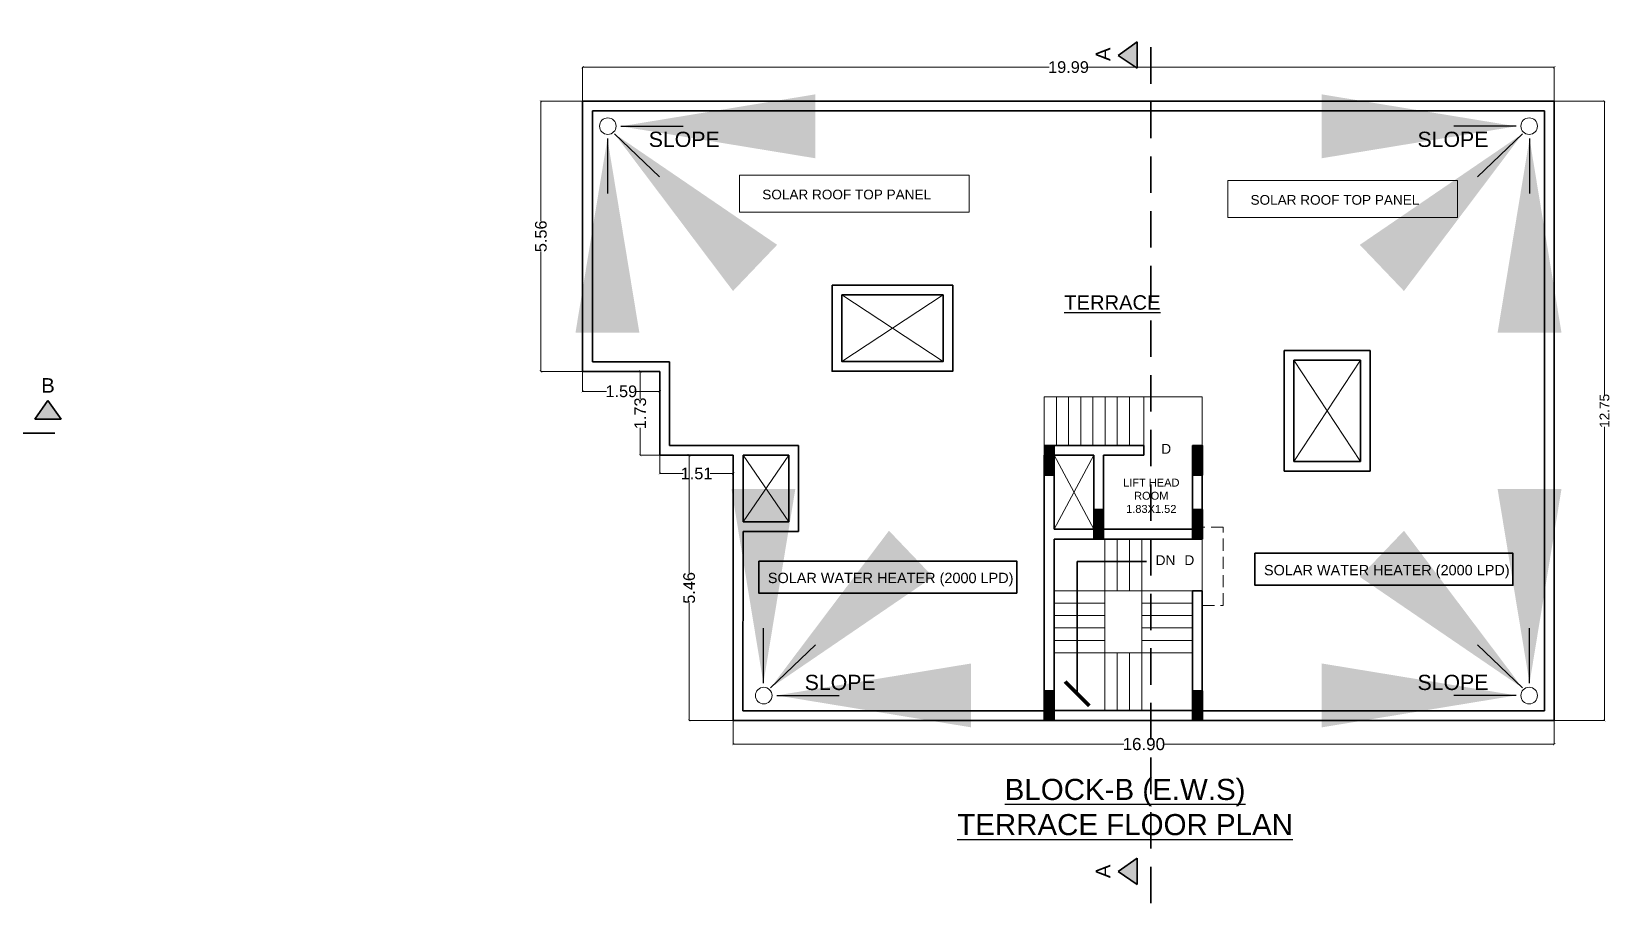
# Model space of a CAD drawing. Header units: metres. Extents: x 0 to 63445, y 32361 to 32804.
# Drawn here: x 63235.56 to 63268.18, y 32745.1 to 32763.04 of the extents above; entities that cross this region are included whole.
import ezdxf

# ---------------------------------------------------------------- set-up
doc = ezdxf.new("R2010")
doc.units = ezdxf.units.M
doc.header["$MEASUREMENT"] = 0
doc.header["$PDMODE"] = 34
doc.header["$PDSIZE"] = -10
doc.linetypes.add('DASHED2', pattern=[0.375, 0.25, -0.125])
doc.layers.get('0').update_dxf_attribs({"lineweight": 25})
for name, color, linetype, lineweight in [('colum', 1, 'Continuous', 30), ('COLUMN', 1, 'Continuous', 30), ('DIM', 56, 'Continuous', 20), ('hatch', 251, 'Continuous', 20), ('STEPS', 114, 'Continuous', 20), ('TEXT-2', 65, 'Continuous', 18), ('wall', 7, 'Continuous', 30), ('window', 154, 'Continuous', 9)]:
    doc.layers.add(name, color=color, linetype=linetype, lineweight=lineweight)
doc.layers.add('text', color=65, linetype='Continuous')
doc.styles.add('8IN', font='arial.ttf', dxfattribs={"height": 8})
doc.styles.add('AutoDCRFont', font='arial.ttf')
doc.styles.get("Standard").update_dxf_attribs({"font": 'arial.ttf', "height": 0.4})
doc.styles.add('TNR', font='times.ttf', dxfattribs={"height": 0.5})
doc.dimstyles.new('ARCHANA', dxfattribs={"dimscale": 0, "dimtxt": 0.5, "dimasz": 0.5, "dimexe": 0, "dimexo": 0, "dimgap": 0, "dimtad": 0, "dimzin": 0, "dimdsep": 46, "dimtxsty": 'TNR', "dimblk": 'ARCHTICK', "dimcen": 0.09, "dimclrd": 36, "dimclre": 36, "dimclrt": 7, "dimadec": 0, "dimazin": 0, "dimtfac": 1, "dimtofl": 0, "dimtmove": 0, "dimatfit": 3, "dimldrblk": 'ARCHTICK', "dimfxl": 1, "dimfrac": 2, "dimtolj": 1, "dimtzin": 0, "dimlwd": -1, "dimlwe": -1, "dimarcsym": 0})
doc.dimstyles.new('interior', dxfattribs={"dimtxt": 7, "dimasz": 4, "dimexe": 0.18, "dimexo": 0.0625, "dimgap": 0.09, "dimtad": 0, "dimdec": 0, "dimzin": 0, "dimdsep": 46, "dimlunit": 3, "dimtxsty": 'Standard', "dimblk": 'OPEN90', "dimcen": 0.09, "dimse1": 1, "dimse2": 1, "dimadec": 0, "dimazin": 0, "dimtfac": 1, "dimtdec": 0, "dimtofl": 0, "dimtmove": 0, "dimatfit": 3, "dimfxl": 1, "dimtolj": 1, "dimtzin": 0, "dimarcsym": 0})

# ---------------------------------------------------------------- blocks, each defined once
blk = doc.blocks.new('A$C7D115503')
at = {"layer": 'COLUMN', "ltscale": 3}
h = blk.add_hatch(dxfattribs=at)
h.set_pattern_fill('ANSI31', color=256, style=0)
h.paths.add_polyline_path([(-14.4, -11.6), (-6.4, -11.6), (-6.4, 12.4), (-14.4, 12.4)])
at = {"layer": 'COLUMN', "ltscale": 0.05}
for p, q in [((-14.4, 12.4), (-6.4, 12.4)), ((-14.4, 12.4), (-14.4, -11.6)), ((-6.4, 12.4), (-6.4, -11.6)), ((-6.4, -11.6), (-14.4, -11.6))]:
    blk.add_line(p, q, dxfattribs=at)
blk = doc.blocks.new('_ArchTick')
at = {"color": 0, "linetype": 'ByBlock', "const_width": 0.15}
blk.add_lwpolyline([(-0.5, -0.5), (0.5, 0.5)], dxfattribs=at)
blk = doc.blocks.new('*D888')
at = {"layer": 'Defpoints', "color": 0, "ltscale": 3, "transparency": 16777216}
for p in [(63266.889, 32762.314), (63246.895, 32761.614), (63266.889, 32761.614)]:
    blk.add_point(p, dxfattribs=at)
at = {"layer": 'DIM', "ltscale": 3, "transparency": 16777216}
for p, q in [((63246.895, 32761.614), (63246.895, 32762.314)), ((63246.895, 32762.314), (63256.498, 32762.314)), ((63266.889, 32762.314), (63257.286, 32762.314)), ((63266.889, 32761.614), (63266.889, 32762.314))]:
    blk.add_line(p, q, dxfattribs=at)
at = {"layer": 'DIM', "ltscale": 3, "transparency": 16777216, "xscale": 0.05, "yscale": 0.05, "zscale": 0.05, "rotation": 180}
blk.add_blockref('_ArchTick', (63246.895, 32762.314), dxfattribs=at)
at = {"layer": 'DIM', "ltscale": 3, "transparency": 16777216, "xscale": 0.05, "yscale": 0.05, "zscale": 0.05}
blk.add_blockref('_ArchTick', (63266.889, 32762.314), dxfattribs=at)
at = {"layer": 'DIM', "color": 7, "ltscale": 3, "transparency": 16777216, "insert": (63256.892, 32762.314), "char_height": 0.4, "attachment_point": 5}
blk.add_mtext('\\A1;{\\H0.6x;19.99}', dxfattribs=at)
blk = doc.blocks.new('*D889')
at = {"layer": 'Defpoints', "color": 0, "ltscale": 3, "transparency": 16777216}
for p in [(63246.895, 32761.614), (63246.036, 32756.051), (63246.895, 32756.051)]:
    blk.add_point(p, dxfattribs=at)
at = {"layer": 'DIM', "ltscale": 3, "transparency": 16777216}
for p, q in [((63246.895, 32761.614), (63246.036, 32761.614)), ((63246.036, 32761.614), (63246.036, 32759.144)), ((63246.036, 32756.051), (63246.036, 32758.521)), ((63246.895, 32756.051), (63246.036, 32756.051))]:
    blk.add_line(p, q, dxfattribs=at)
at = {"layer": 'DIM', "ltscale": 3, "transparency": 16777216, "xscale": 0.05, "yscale": 0.05, "zscale": 0.05}
for p, rotation in [((63246.036, 32761.614), 90), ((63246.036, 32756.051), 270)]:
    blk.add_blockref('_ArchTick', p, dxfattribs=dict(at, rotation=rotation))
at = {"layer": 'DIM', "color": 7, "ltscale": 3, "transparency": 16777216, "insert": (63246.036, 32758.832), "char_height": 0.4, "attachment_point": 5, "rotation": 90}
blk.add_mtext('\\A1;{\\H0.6x;5.56}', dxfattribs=at)
blk = doc.blocks.new('*D890')
at = {"layer": 'Defpoints', "color": 0, "ltscale": 3, "transparency": 16777216}
for p in [(63246.895, 32756.051), (63248.484, 32756.051), (63248.484, 32755.639)]:
    blk.add_point(p, dxfattribs=at)
at = {"layer": 'DIM', "ltscale": 3, "transparency": 16777216}
for p, q in [((63246.895, 32756.051), (63246.895, 32755.639)), ((63248.484, 32756.051), (63248.484, 32755.639)), ((63246.895, 32755.639), (63247.389, 32755.639)), ((63248.484, 32755.639), (63247.99, 32755.639))]:
    blk.add_line(p, q, dxfattribs=at)
at = {"layer": 'DIM', "ltscale": 3, "transparency": 16777216, "xscale": 0.05, "yscale": 0.05, "zscale": 0.05, "rotation": 180}
blk.add_blockref('_ArchTick', (63246.895, 32755.639), dxfattribs=at)
at = {"layer": 'DIM', "ltscale": 3, "transparency": 16777216, "xscale": 0.05, "yscale": 0.05, "zscale": 0.05}
blk.add_blockref('_ArchTick', (63248.484, 32755.639), dxfattribs=at)
at = {"layer": 'DIM', "color": 7, "ltscale": 3, "transparency": 16777216, "insert": (63247.69, 32755.639), "char_height": 0.4, "attachment_point": 5}
blk.add_mtext('\\A1;{\\H0.6x;1.59}', dxfattribs=at)
blk = doc.blocks.new('*D908')
at = {"layer": 'Defpoints', "color": 0, "ltscale": 3, "transparency": 16777216}
for p in [(63248.081, 32756.051), (63248.484, 32756.051), (63248.484, 32754.324)]:
    blk.add_point(p, dxfattribs=at)
at = {"layer": 'DIM', "ltscale": 3, "transparency": 16777216}
for p, q in [((63248.484, 32756.051), (63248.081, 32756.051)), ((63248.081, 32756.051), (63248.081, 32755.488)), ((63248.081, 32754.324), (63248.081, 32754.887)), ((63248.484, 32754.324), (63248.081, 32754.324))]:
    blk.add_line(p, q, dxfattribs=at)
at = {"layer": 'DIM', "ltscale": 3, "transparency": 16777216, "xscale": 0.05, "yscale": 0.05, "zscale": 0.05}
for p, rotation in [((63248.081, 32756.051), 90), ((63248.081, 32754.324), 270)]:
    blk.add_blockref('_ArchTick', p, dxfattribs=dict(at, rotation=rotation))
at = {"layer": 'DIM', "color": 7, "ltscale": 3, "transparency": 16777216, "insert": (63248.081, 32755.187), "char_height": 0.4, "attachment_point": 5, "rotation": 90}
blk.add_mtext('\\A1;{\\H0.6x;1.73}', dxfattribs=at)
blk = doc.blocks.new('*D891')
at = {"layer": 'Defpoints', "color": 0, "ltscale": 3, "transparency": 16777216}
for p in [(63248.484, 32754.324), (63249.994, 32754.324), (63249.994, 32753.948)]:
    blk.add_point(p, dxfattribs=at)
at = {"layer": 'DIM', "ltscale": 3, "transparency": 16777216}
for p, q in [((63248.484, 32754.324), (63248.484, 32753.948)), ((63249.994, 32754.324), (63249.994, 32753.948)), ((63248.484, 32753.948), (63248.962, 32753.948)), ((63249.994, 32753.948), (63249.516, 32753.948))]:
    blk.add_line(p, q, dxfattribs=at)
at = {"layer": 'DIM', "ltscale": 3, "transparency": 16777216, "xscale": 0.05, "yscale": 0.05, "zscale": 0.05, "rotation": 180}
blk.add_blockref('_ArchTick', (63248.484, 32753.948), dxfattribs=at)
at = {"layer": 'DIM', "ltscale": 3, "transparency": 16777216, "xscale": 0.05, "yscale": 0.05, "zscale": 0.05}
blk.add_blockref('_ArchTick', (63249.994, 32753.948), dxfattribs=at)
at = {"layer": 'DIM', "color": 7, "ltscale": 3, "transparency": 16777216, "insert": (63249.239, 32753.948), "char_height": 0.4, "attachment_point": 5}
blk.add_mtext('\\A1;{\\H0.6x;1.51}', dxfattribs=at)
blk = doc.blocks.new('*D909')
at = {"layer": 'Defpoints', "color": 0, "ltscale": 3, "transparency": 16777216}
for p in [(63249.994, 32754.324), (63249.087, 32748.862), (63249.994, 32748.862)]:
    blk.add_point(p, dxfattribs=at)
at = {"layer": 'DIM', "ltscale": 3, "transparency": 16777216}
for p, q in [((63249.994, 32754.324), (63249.087, 32754.324)), ((63249.087, 32754.324), (63249.087, 32751.905)), ((63249.087, 32748.862), (63249.087, 32751.281)), ((63249.994, 32748.862), (63249.087, 32748.862))]:
    blk.add_line(p, q, dxfattribs=at)
at = {"layer": 'DIM', "ltscale": 3, "transparency": 16777216, "xscale": 0.05, "yscale": 0.05, "zscale": 0.05}
for p, rotation in [((63249.087, 32754.324), 90), ((63249.087, 32748.862), 270)]:
    blk.add_blockref('_ArchTick', p, dxfattribs=dict(at, rotation=rotation))
at = {"layer": 'DIM', "color": 7, "ltscale": 3, "transparency": 16777216, "insert": (63249.087, 32751.593), "char_height": 0.4, "attachment_point": 5, "rotation": 90}
blk.add_mtext('\\A1;{\\H0.6x;5.46}', dxfattribs=at)
blk = doc.blocks.new('*D892')
at = {"layer": 'Defpoints', "color": 0, "ltscale": 3, "transparency": 16777216}
for p in [(63249.994, 32748.862), (63266.889, 32748.862), (63266.889, 32748.376)]:
    blk.add_point(p, dxfattribs=at)
at = {"layer": 'DIM', "ltscale": 3, "transparency": 16777216}
for p, q in [((63249.994, 32748.862), (63249.994, 32748.376)), ((63266.889, 32748.862), (63266.889, 32748.376)), ((63249.994, 32748.376), (63258.032, 32748.376)), ((63266.889, 32748.376), (63258.851, 32748.376))]:
    blk.add_line(p, q, dxfattribs=at)
at = {"layer": 'DIM', "ltscale": 3, "transparency": 16777216, "xscale": 0.05, "yscale": 0.05, "zscale": 0.05, "rotation": 180}
blk.add_blockref('_ArchTick', (63249.994, 32748.376), dxfattribs=at)
at = {"layer": 'DIM', "ltscale": 3, "transparency": 16777216, "xscale": 0.05, "yscale": 0.05, "zscale": 0.05}
blk.add_blockref('_ArchTick', (63266.889, 32748.376), dxfattribs=at)
at = {"layer": 'DIM', "color": 7, "ltscale": 3, "transparency": 16777216, "insert": (63258.442, 32748.376), "char_height": 0.4, "attachment_point": 5}
blk.add_mtext('\\A1;{\\H0.625x;16.90}', dxfattribs=at)
blk = doc.blocks.new('*D893')
at = {"layer": 'Defpoints', "color": 0, "ltscale": 3, "transparency": 16777216}
for p in [(63266.889, 32761.614), (63266.889, 32748.862), (63267.922, 32748.862)]:
    blk.add_point(p, dxfattribs=at)
at = {"layer": 'DIM', "ltscale": 3, "transparency": 16777216}
for p, q in [((63266.889, 32761.614), (63267.922, 32761.614)), ((63267.922, 32761.614), (63267.922, 32755.567)), ((63267.922, 32748.862), (63267.922, 32754.909)), ((63266.889, 32748.862), (63267.922, 32748.862))]:
    blk.add_line(p, q, dxfattribs=at)
at = {"layer": 'DIM', "ltscale": 3, "transparency": 16777216, "xscale": 0.05, "yscale": 0.05, "zscale": 0.05}
for p, rotation in [((63267.922, 32761.614), 90), ((63267.922, 32748.862), 270)]:
    blk.add_blockref('_ArchTick', p, dxfattribs=dict(at, rotation=rotation))
at = {"layer": 'DIM', "color": 7, "ltscale": 3, "transparency": 16777216, "insert": (63267.922, 32755.238), "char_height": 0.4, "attachment_point": 5, "rotation": 90}
blk.add_mtext('\\A1;{\\H0.5x;12.75}', dxfattribs=at)
blk = doc.blocks.new('_Open90')
at = {"color": 0, "linetype": 'ByBlock', "lineweight": -2}
for p, q in [((-0.5, 0.5), (0, 0)), ((0, 0), (-1, 0)), ((0, 0), (-0.5, -0.5))]:
    blk.add_line(p, q, dxfattribs=at)

msp = doc.modelspace()

# ---------------------------------------------------------------- hatches: boundary and pattern name
at = {"layer": 'wall', "ltscale": 3}
for points in [[(63258.302, 32762.2959), (63258.302, 32762.8377), (63257.9129, 32762.5578)], [(63235.6251, 32755.0638), (63236.1669, 32755.0638), (63235.8871, 32755.4529)], [(63258.302, 32745.4886), (63258.302, 32746.0304), (63257.9129, 32745.7506)]]:
    msp.add_hatch(color=252, dxfattribs=at).paths.add_polyline_path(points)

# ---------------------------------------------------------------- linework, layer by layer
at = {"lineweight": 20}
for points in [[(63250.123, 32760.0925), (63254.8494, 32760.0925), (63254.8494, 32759.3298), (63250.123, 32759.3298)], [(63260.1695, 32759.9817), (63264.8959, 32759.9817), (63264.8959, 32759.219), (63260.1695, 32759.219)]]:
    msp.add_lwpolyline(points, close=True, dxfattribs=at)
for centre in [(63247.4127, 32761.1003), (63266.3716, 32761.1003), (63250.6219, 32749.3756), (63266.3716, 32749.3756)]:
    msp.add_circle(centre, 0.1703, dxfattribs=at)
at = {"layer": 'colum', "linetype": 'DASHED2', "ltscale": 3}
for points in [[(63258.5837, 32745.0991), (63258.5837, 32763.0446)], [(63167.7841, 32754.7821), (63236.3738, 32754.7821)]]:
    msp.add_lwpolyline(points, dxfattribs=at)
at = {"layer": 'hatch', "ltscale": 0.05}
for p, q in [((63252.2293, 32757.6256), (63254.3122, 32756.254)), ((63252.2293, 32756.254), (63254.3122, 32757.6256)), ((63262.9013, 32754.1965), (63261.5296, 32756.2794)), ((63262.9013, 32756.2794), (63261.5296, 32754.1965)), ((63251.1378, 32754.3235), (63250.1972, 32752.9519)), ((63250.1972, 32754.3235), (63251.1378, 32752.9519))]:
    msp.add_line(p, q, dxfattribs=at)
at = {"layer": 'STEPS'}
for p, q in [((63258.4431, 32755.5267), (63256.395, 32755.5267)), ((63256.395, 32755.5267), (63256.395, 32754.5267)), ((63256.645, 32755.5267), (63256.645, 32754.5267)), ((63256.895, 32755.5267), (63256.895, 32754.5267)), ((63257.145, 32755.5267), (63257.145, 32754.5267)), ((63257.395, 32755.5267), (63257.395, 32754.5267)), ((63257.645, 32755.5267), (63257.645, 32754.5267)), ((63257.895, 32755.5267), (63257.895, 32754.5267)), ((63258.145, 32755.5267), (63258.145, 32754.5267)), ((63258.4431, 32754.5267), (63258.4431, 32755.5267)), ((63258.4431, 32755.5267), (63259.6463, 32755.5267)), ((63259.6463, 32755.5267), (63259.6463, 32754.5267)), ((63257.411, 32754.3235), (63256.5982, 32752.7995)), ((63256.5982, 32754.3235), (63257.411, 32752.7995)), ((63257.6397, 32752.5963), (63257.6397, 32749.0656)), ((63257.8937, 32752.5963), (63257.8937, 32751.5294)), ((63258.1477, 32752.5963), (63258.1477, 32751.5294)), ((63258.4017, 32752.5963), (63258.4017, 32749.0656)), ((63259.6463, 32751.5294), (63259.6463, 32752.5963)), ((63259.4431, 32751.5294), (63256.5982, 32751.5294)), ((63257.6397, 32751.2754), (63256.5982, 32751.2754)), ((63259.4431, 32751.2754), (63258.4017, 32751.2754)), ((63257.6397, 32751.0214), (63256.5982, 32751.0214)), ((63257.6397, 32750.7674), (63256.5982, 32750.7674)), ((63259.4431, 32751.0214), (63258.4017, 32751.0214)), ((63259.4431, 32750.7674), (63258.4017, 32750.7674)), ((63257.6397, 32750.5134), (63256.5982, 32750.5134)), ((63259.4431, 32750.5134), (63258.4017, 32750.5134)), ((63259.4431, 32750.2594), (63256.5982, 32750.2594)), ((63257.8937, 32750.2594), (63257.8937, 32749.0656)), ((63258.1477, 32750.2594), (63258.1477, 32749.0656))]:
    msp.add_line(p, q, dxfattribs=at)
at = {"layer": 'wall', "ltscale": 3}
for p, q in [((63258.302, 32762.8377), (63257.9129, 32762.5578)), ((63258.302, 32762.2959), (63258.302, 32762.8377)), ((63257.9129, 32762.5578), (63258.302, 32762.2959)), ((63235.8871, 32755.4529), (63235.6251, 32755.0638)), ((63236.1669, 32755.0638), (63235.8871, 32755.4529)), ((63235.6251, 32755.0638), (63236.1669, 32755.0638)), ((63258.302, 32746.0304), (63257.9129, 32745.7506)), ((63258.302, 32745.4886), (63258.302, 32746.0304)), ((63257.9129, 32745.7506), (63258.302, 32745.4886))]:
    msp.add_line(p, q, dxfattribs=at)
at = {"layer": 'wall'}
for p, q in [((63266.8892, 32761.6135), (63246.8951, 32761.6135)), ((63246.8951, 32761.6135), (63246.8951, 32756.0508)), ((63266.8892, 32761.6135), (63266.8892, 32748.8624)), ((63266.6892, 32761.4135), (63247.0951, 32761.4135)), ((63247.0951, 32761.4135), (63247.0951, 32756.2508)), ((63266.6892, 32761.4135), (63266.6892, 32749.0624)), ((63261.3296, 32756.4794), (63261.3296, 32753.9965)), ((63261.5296, 32756.2794), (63261.5296, 32754.1965)), ((63246.8951, 32756.0508), (63248.4839, 32756.0508)), ((63247.0951, 32756.2508), (63248.6839, 32756.2508)), ((63248.4839, 32754.3235), (63248.4839, 32756.0508)), ((63248.6839, 32754.5235), (63248.6839, 32756.2508)), ((63249.994, 32754.3235), (63248.4839, 32754.3235)), ((63250.194, 32754.5235), (63248.6839, 32754.5235)), ((63249.994, 32748.8624), (63249.994, 32754.3235)), ((63251.3378, 32754.5235), (63250.1972, 32754.5235)), ((63250.1972, 32752.9519), (63250.1972, 32754.3235)), ((63251.1378, 32754.3235), (63250.1972, 32754.3235)), ((63256.395, 32754.3235), (63256.395, 32753.7139)), ((63256.395, 32754.3235), (63256.395, 32748.8624)), ((63258.4431, 32754.5267), (63256.5982, 32754.5267)), ((63256.5982, 32754.3235), (63256.5982, 32752.7995)), ((63256.5982, 32754.3235), (63256.5982, 32753.7139)), ((63256.5982, 32754.3235), (63257.411, 32754.3235)), ((63257.411, 32754.3235), (63257.411, 32752.7995)), ((63258.4431, 32754.3235), (63257.6143, 32754.3235)), ((63257.6143, 32754.3235), (63257.6143, 32752.7995)), ((63259.6463, 32754.5267), (63259.4431, 32754.5267)), ((63259.4431, 32754.3235), (63259.4431, 32752.7995)), ((63259.6463, 32754.5267), (63259.6463, 32752.5963)), ((63261.3296, 32753.9965), (63263.1013, 32753.9965)), ((63261.5296, 32754.1965), (63262.9013, 32754.1965)), ((63256.5982, 32753.2466), (63256.5982, 32752.7995)), ((63250.194, 32749.0624), (63250.1972, 32752.7519)), ((63251.1378, 32752.9519), (63250.1972, 32752.9519)), ((63251.3378, 32752.7519), (63250.1972, 32752.7519)), ((63256.395, 32752.9519), (63256.395, 32752.8249)), ((63257.411, 32752.7995), (63256.5982, 32752.7995)), ((63259.4431, 32752.7995), (63257.6143, 32752.7995)), ((63259.6463, 32752.5963), (63256.5982, 32752.5963)), ((63256.5982, 32752.5963), (63256.5982, 32749.7158)), ((63259.4431, 32751.5294), (63259.4431, 32749.0656)), ((63259.6463, 32751.5294), (63259.4431, 32751.5294)), ((63259.6463, 32751.5294), (63259.6463, 32748.8624)), ((63256.5982, 32751.3008), (63256.5982, 32749.0656)), ((63256.395, 32749.8784), (63256.395, 32749.0656)), ((63256.395, 32748.8624), (63249.994, 32748.8624)), ((63256.395, 32749.0624), (63250.194, 32749.0624)), ((63259.6463, 32748.8624), (63256.395, 32748.8624)), ((63259.4431, 32749.0656), (63256.5982, 32749.0656))]:
    msp.add_line(p, q, dxfattribs=at)
at = {"layer": 'wall', "ltscale": 0.5}
for p, q in [((63261.3296, 32756.4794), (63263.1013, 32756.4794)), ((63261.5296, 32756.2794), (63262.9013, 32756.2794)), ((63262.9013, 32756.2794), (63262.9013, 32754.1965)), ((63263.1013, 32756.4794), (63263.1013, 32753.9965)), ((63251.1378, 32752.9519), (63251.1378, 32754.3235)), ((63251.3378, 32752.7519), (63251.3378, 32754.5235)), ((63258.4431, 32754.5267), (63258.4431, 32754.3235)), ((63259.6463, 32749.0624), (63266.6892, 32749.0624)), ((63259.6463, 32748.8624), (63266.8892, 32748.8624))]:
    msp.add_line(p, q, dxfattribs=at)
for points in [[(63252.0293, 32757.8256), (63254.5122, 32757.8256), (63254.5122, 32756.054), (63252.0293, 32756.054)], [(63252.2293, 32757.6256), (63254.3122, 32757.6256), (63254.3122, 32756.254), (63252.2293, 32756.254)]]:
    msp.add_lwpolyline(points, close=True, dxfattribs=at)
at = {"layer": 'wall'}
for points in [[(63250.5193, 32752.1445), (63255.8282, 32752.1445), (63255.8282, 32751.4875), (63250.5193, 32751.4875)], [(63260.7287, 32752.3055), (63266.0375, 32752.3055), (63266.0375, 32751.6485), (63260.7287, 32751.6485)]]:
    msp.add_lwpolyline(points, close=True, dxfattribs=at)
at = {"layer": 'window', "color": 8, "linetype": 'DASHED2'}
for p, q in [((63260.0758, 32752.846), (63259.6463, 32752.846)), ((63260.0758, 32751.2333), (63260.0758, 32752.846)), ((63259.6463, 32751.2333), (63260.0758, 32751.2333))]:
    msp.add_line(p, q, dxfattribs=at)

# ---------------------------------------------------------------- block references
at = {"layer": 'COLUMN', "ltscale": 0.05, "xscale": -0.025400733691282, "yscale": 0.025400733691282, "zscale": 0.025400733691282}
for p in [(63256.2334, 32754.2114), (63259.2815, 32754.2114), (63257.2494, 32752.8905), (63259.2815, 32752.8905), (63256.2334, 32749.1566), (63259.2815, 32749.1566)]:
    msp.add_blockref('A$C7D115503', p, dxfattribs=at)

# ---------------------------------------------------------------- texts
at = {"style": '8IN'}
for s, height, p in [('SLOPE', 0.31338, (63248.2545, 32760.6719)), ('SLOPE', 0.31338, (63264.0736, 32760.6719)), ('SOLAR ROOF TOP PANEL', 0.199781, (63250.5914, 32759.5925)), ('SOLAR ROOF TOP PANEL', 0.199781, (63260.638, 32759.4817)), ('%%UTERRACE', 0.2967, (63256.8053, 32757.3211)), ('SOLAR WATER HEATER (2000 LPD)', 0.212785, (63260.9151, 32751.8529)), ('SOLAR WATER HEATER (2000 LPD)', 0.212785, (63250.7058, 32751.6919)), ('SLOPE', 0.31338, (63251.4638, 32749.4904)), ('SLOPE', 0.31338, (63264.0736, 32749.4904))]:
    msp.add_text(s, height=height, dxfattribs=at).set_placement(p)
at = {"layer": 'text'}
for s, insert, char_height, width, attachment_point in [('\\pxqc;D', (63259.1705, 32754.3554), 0.20194, 0.534981, 9), ('\\pxqc;LIFT HEAD \\PROOM\\P1.83X1.52', (63256.5837, 32753.1357), 0.162565, 4.023756, 7), ('\\pxqc;DN', (63259.1565, 32752.0628), 0.20194, 0.534981, 9), ('\\pxqc;D', (63259.6463, 32752.0628), 0.20194, 0.534981, 9), ('\\pxqc;{\\LBLOCK-B (E.W.S)\\PTERRACE FLOOR PLAN}', (63266.2153, 32746.4965), 0.434262, 16.316506, 9)]:
    msp.add_mtext(s, dxfattribs=dict(at, insert=insert, char_height=char_height, width=width, attachment_point=attachment_point))
at = {"layer": 'TEXT-2', "char_height": 0.3, "width": 0.271413, "attachment_point": 1, "rotation": 90, "style": 'AutoDCRFont'}
for insert in [(63257.4541, 32762.4398), (63257.4541, 32745.617)]:
    msp.add_mtext('A', dxfattribs=dict(at, insert=insert))
at = {"layer": 'TEXT-2', "insert": (63235.7535, 32755.9117), "char_height": 0.3, "width": 0.271413, "attachment_point": 1, "style": 'AutoDCRFont'}
msp.add_mtext('B', dxfattribs=at)

# ---------------------------------------------------------------- dimensions: what is measured, and where the dimension line sits
at = {"layer": 'DIM', "ltscale": 3}
for base, p1, p2, text, picture, middle in [((63266.8892, 32762.3135), (63246.8951, 32761.6135), (63266.8892, 32761.6135), '{\\H0.6x;<>}', '*D888', (63256.8922, 32762.3135)), ((63248.4839, 32755.6393), (63246.8951, 32756.0508), (63248.4839, 32756.0508), '{\\H0.6x;<>}', '*D890', (63247.6895, 32755.6393)), ((63249.994, 32753.9483), (63248.4839, 32754.3235), (63249.994, 32754.3235), '{\\H0.6x;<>}', '*D891', (63249.239, 32753.9483)), ((63266.8892, 32748.3758), (63249.994, 32748.8624), (63266.8892, 32748.8624), '{\\H0.625x;<>}', '*D892', (63258.4416, 32748.3758))]:
    dim = msp.add_linear_dim(base=base, p1=p1, p2=p2, text=text, dimstyle='ARCHANA', override={"dimscale": 1, "dimtxt": 0.278, "dimasz": 0.05, "dimtxsty": 'Standard', "dimclrd": 256, "dimclre": 256, "dimfxl": 5, "dimfxlon": 1, "dimarcsym": 1}, dxfattribs=at)
    dim.commit()
    dim.dimension.update_dxf_attribs({"geometry": picture, "text_midpoint": middle})
for base, p1, p2, text, picture, middle in [((63246.0355, 32756.0508), (63246.8951, 32761.6135), (63246.8951, 32756.0508), '{\\H0.6x;<>}', '*D889', (63246.0355, 32758.8321)), ((63267.9225, 32748.8624), (63266.8892, 32761.6135), (63266.8892, 32748.8624), '{\\H0.5x;<>}', '*D893', (63267.9225, 32755.2379)), ((63248.0805, 32756.0508), (63248.4839, 32754.3235), (63248.4839, 32756.0508), '{\\H0.6x;<>}', '*D908', (63248.0805, 32755.1871)), ((63249.0871, 32748.8624), (63249.994, 32754.3235), (63249.994, 32748.8624), '{\\H0.6x;<>}', '*D909', (63249.0871, 32751.5929))]:
    dim = msp.add_linear_dim(base=base, p1=p1, p2=p2, angle=90, text=text, dimstyle='ARCHANA', override={"dimscale": 1, "dimtxt": 0.278, "dimasz": 0.05, "dimtxsty": 'Standard', "dimclrd": 256, "dimclre": 256, "dimfxl": 5, "dimfxlon": 1, "dimarcsym": 1}, dxfattribs=at)
    dim.commit()
    dim.dimension.update_dxf_attribs({"geometry": picture, "text_midpoint": middle})

# ---------------------------------------------------------------- leaders
at = {"lineweight": 20}
for points in [[(63247.6799, 32761.0964), (63248.9617, 32761.0964)], [(63266.1044, 32761.0964), (63264.8226, 32761.0964)], [(63247.4049, 32760.8449), (63247.4049, 32759.7149)], [(63247.5498, 32760.9431), (63248.477, 32760.0579)], [(63266.2345, 32760.9431), (63265.3074, 32760.0579)], [(63266.3794, 32760.8449), (63266.3794, 32759.7149)], [(63250.6142, 32749.631), (63250.6142, 32750.761)], [(63266.3794, 32749.631), (63266.3794, 32750.761)], [(63250.759, 32749.5328), (63251.6862, 32750.4179)], [(63266.2345, 32749.5328), (63265.3074, 32750.4179)], [(63250.8891, 32749.3794), (63252.171, 32749.3794)], [(63266.1044, 32749.3794), (63264.8226, 32749.3794)]]:
    msp.add_leader(points, dimstyle='interior', override={"dimgap": 0.09, "dimtad": 0, "dimfxl": 6}, dxfattribs=at)
at = {"layer": 'wall', "ltscale": 0.5}
msp.add_leader([(63257.0725, 32749.4145), (63257.0725, 32752.1354), (63258.5, 32752.1354)], dimstyle='ARCHANA', override={"dimscale": 1, "dimfxl": 6, "dimarcsym": 1}, dxfattribs=at)

doc.saveas('drawing.dxf')
